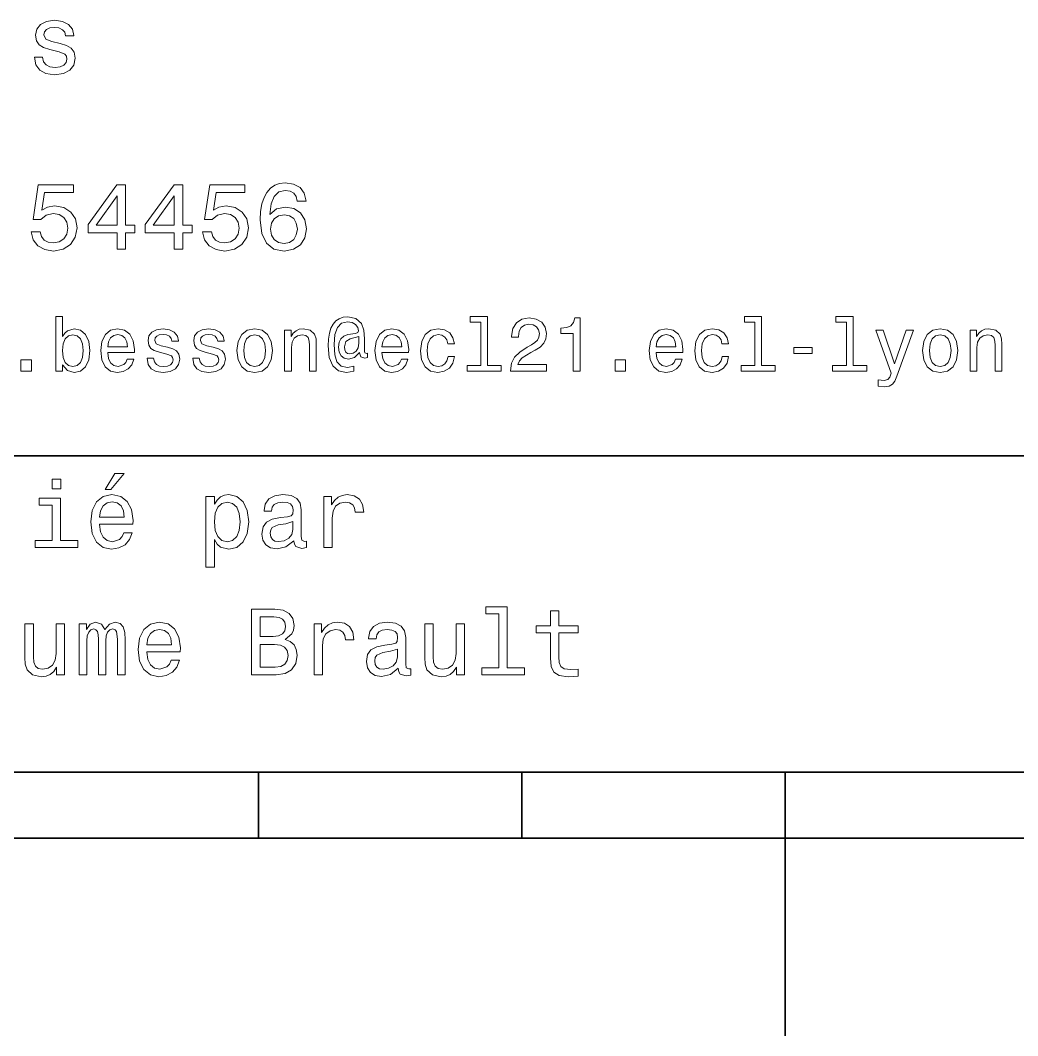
# Model space of a CAD drawing. Extents: x 0 to 297, y 0 to 210.
# Drawn here: x 119.46 to 157.32, y 0 to 38.53 of the extents above; entities that cross this region are included whole.
import ezdxf

# ---------------------------------------------------------------- set-up
doc = ezdxf.new("R2010")
doc.units = 0

msp = doc.modelspace()

# ---------------------------------------------------------------- linework, layer by layer
at = {"color": 7, "lineweight": 35}
for p, q in [((97, 22), (162, 22)), ((10, 10), (287, 10)), ((97, 10), (287, 10)), ((98.5, 7.5), (198.5, 7.5))]:
    msp.add_line(p, q, dxfattribs=at)
at = {"color": 7, "lineweight": 35, "ltscale": 0.0625}
for p, q in [((128.5, 10), (128.5, 7.5)), ((138.5, 10), (138.5, 7.5))]:
    msp.add_line(p, q, dxfattribs=at)
at = {"color": 7, "lineweight": 35, "ltscale": 0.25}
msp.add_line((148.5, 10), (148.5, 0), dxfattribs=at)
at = {"color": 7, "lineweight": 13}
for points in [[(120.971901, 37.658501), (120.66571, 37.730545), (120.438766, 37.8134), (120.363113, 37.982708), (120.384727, 38.101585), (120.460373, 38.188038), (120.582855, 38.242073), (120.759369, 38.263687), (120.92868, 38.242073), (121.061966, 38.177231), (121.148415, 38.079971), (121.184441, 37.950287), (121.49424, 37.950287), (121.49424, 37.957493), (121.440201, 38.191643), (121.292511, 38.375359), (121.061966, 38.490635), (120.759369, 38.533859), (120.453171, 38.490635), (120.229828, 38.371758), (120.08934, 38.195244), (120.046112, 37.971901), (120.078529, 37.755764), (120.179398, 37.604465), (120.3451, 37.496399), (120.586456, 37.42075), (120.939484, 37.334293), (121.155624, 37.244236), (121.213257, 37.172188), (121.234871, 37.064121), (121.202454, 36.930836), (121.115997, 36.829971), (120.97551, 36.765129), (120.788185, 36.743515), (120.590057, 36.765129), (120.445969, 36.840778), (120.348709, 36.963257), (120.309082, 37.132565), (120.002884, 37.132565), (120.053314, 36.844379), (120.201012, 36.635445), (120.435158, 36.509365), (120.759369, 36.462536), (121.097984, 36.509365), (121.346542, 36.635445), (121.497841, 36.837173), (121.551872, 37.100143), (121.512253, 37.327087), (121.400574, 37.481987), (121.216858, 37.582851)], [(119.876801, 30.502161), (119.956055, 30.206772), (120.132568, 29.976225), (120.391937, 29.832132), (120.723343, 29.778097), (121.087173, 29.842939), (121.371758, 30.019451), (121.551872, 30.300432), (121.620316, 30.660662), (121.559082, 30.995676), (121.386169, 31.258644), (121.115997, 31.427954), (120.766571, 31.489193), (120.496399, 31.445965), (120.287468, 31.327089), (120.388329, 32.000721), (121.483429, 32.000721), (121.483429, 32.296108), (120.146973, 32.296108), (119.948853, 30.970461), (120.23703, 30.970461), (120.445969, 31.139769), (120.71254, 31.201008), (120.943085, 31.161383), (121.119598, 31.046108), (121.23127, 30.869596), (121.270897, 30.642651), (121.23127, 30.415705), (121.115997, 30.239193), (120.939484, 30.127522), (120.71254, 30.087896), (120.521614, 30.113111), (120.373917, 30.195965), (120.265854, 30.325647), (120.211815, 30.502161)], [(123.136887, 29.850143), (123.461098, 29.850143), (123.461098, 30.46974), (123.817726, 30.46974), (123.817726, 30.757925), (123.461098, 30.757925), (123.461098, 32.296108), (123.133286, 32.296108), (122.038185, 30.786743), (122.038185, 30.46974), (123.136887, 30.46974)], [(125.305481, 29.850143), (125.629684, 29.850143), (125.629684, 30.46974), (125.986313, 30.46974), (125.986313, 30.757925), (125.629684, 30.757925), (125.629684, 32.296108), (125.30188, 32.296108), (124.206772, 30.786743), (124.206772, 30.46974), (125.305481, 30.46974)], [(126.382568, 30.502161), (126.461823, 30.206772), (126.638336, 29.976225), (126.897697, 29.832132), (127.229111, 29.778097), (127.592941, 29.842939), (127.877525, 30.019451), (128.057648, 30.300432), (128.126083, 30.660662), (128.06485, 30.995676), (127.891937, 31.258644), (127.621765, 31.427954), (127.272339, 31.489193), (127.002167, 31.445965), (126.793228, 31.327089), (126.894096, 32.000721), (127.989197, 32.000721), (127.989197, 32.296108), (126.65274, 32.296108), (126.454613, 30.970461), (126.742798, 30.970461), (126.951736, 31.139769), (127.218307, 31.201008), (127.448853, 31.161383), (127.625366, 31.046108), (127.737038, 30.869596), (127.776657, 30.642651), (127.737038, 30.415705), (127.621765, 30.239193), (127.445251, 30.127522), (127.218307, 30.087896), (127.027382, 30.113111), (126.879684, 30.195965), (126.771622, 30.325647), (126.717583, 30.502161)], [(130.309082, 31.676512), (130.240631, 31.9683), (130.082138, 32.184437), (129.837189, 32.321323), (129.520172, 32.368156), (129.307648, 32.342937), (129.123932, 32.274494), (128.961823, 32.162823), (128.824936, 32.004322), (128.716858, 31.806194), (128.637619, 31.56484), (128.587189, 31.280258), (128.572769, 30.959654), (128.630402, 30.448126), (128.806915, 30.077089), (129.091507, 29.853746), (129.48056, 29.778097), (129.829971, 29.842939), (130.096542, 30.012247), (130.269455, 30.278818), (130.330688, 30.617435), (130.269455, 30.959654), (130.10376, 31.222622), (129.847992, 31.388329), (129.530991, 31.445965), (129.188766, 31.373919), (128.932999, 31.168587), (128.98703, 31.56484), (129.10231, 31.849422), (129.278824, 32.01873), (129.523773, 32.076366), (129.703888, 32.04755), (129.84079, 31.971901), (129.930847, 31.845821), (129.977676, 31.676512)], [(122.340782, 30.757925), (123.136887, 31.878241), (123.136887, 30.757925)], [(124.509369, 30.757925), (125.305481, 31.878241), (125.305481, 30.757925)], [(129.981277, 30.613832), (129.94165, 30.386887), (129.84079, 30.213976), (129.67868, 30.098703), (129.476944, 30.062679), (129.26442, 30.098703), (129.10231, 30.210375), (128.997849, 30.383286), (128.965424, 30.610229), (129.00145, 30.833572), (129.10231, 31.002882), (129.268021, 31.11095), (129.491364, 31.150576), (129.685883, 31.11095), (129.84079, 31.006483), (129.94165, 30.837175)], [(121.0634, 25.463978), (121.250717, 25.242075), (121.507202, 25.170031), (121.749283, 25.224785), (121.942368, 25.38905), (122.0634, 25.651299), (122.109512, 26), (122.0634, 26.348703), (121.939484, 26.60807), (121.749283, 26.769453), (121.507202, 26.827091), (121.253601, 26.752163), (121.149857, 26.659943), (121.0634, 26.536024), (121.0634, 27.293949), (120.809799, 27.293949), (120.809799, 25.224785), (121.0634, 25.224785)], [(132.648422, 25.734871), (132.648422, 25.902018), (132.60231, 25.893373), (132.547546, 25.913546), (132.530258, 25.974064), (132.530258, 26.446688), (132.507202, 26.780981), (132.414993, 27.02882), (132.198853, 27.213257), (131.896255, 27.279539), (131.720459, 27.262249), (131.570618, 27.210375), (131.440918, 27.12392), (131.337189, 27.002882), (131.256485, 26.850145), (131.198853, 26.662825), (131.164276, 26.438042), (131.15274, 26.184439), (131.193085, 25.737753), (131.322769, 25.42075), (131.53891, 25.230549), (131.84726, 25.170031), (132.129684, 25.216139), (132.129684, 25.406342), (131.881851, 25.360231), (131.642654, 25.409224), (131.484161, 25.567724), (131.397705, 25.835735), (131.371765, 26.224785), (131.400574, 26.605188), (131.498566, 26.876081), (131.657059, 27.040346), (131.887604, 27.095102), (132.0634, 27.063402), (132.193085, 26.988474), (132.273773, 26.876081), (132.302597, 26.746399), (132.270905, 26.682999), (132.184448, 26.654179), (131.902023, 26.610952), (131.746399, 26.547552), (131.634003, 26.449568), (131.567719, 26.314121), (131.547546, 26.135448), (131.573486, 25.942364), (131.645538, 25.798271), (131.763687, 25.708935), (131.919312, 25.680117), (132.146973, 25.740635), (132.340057, 25.930836), (132.340057, 25.913546), (132.386169, 25.760807), (132.544678, 25.714699)], [(136.942368, 27.080692), (136.942368, 25.438042), (136.420746, 25.438042), (136.420746, 25.224785), (137.714706, 25.224785), (137.714706, 25.438042), (137.195969, 25.438042), (137.195969, 27.293949), (136.544678, 27.293949), (136.544678, 27.080692)], [(138.066284, 25.224785), (139.440933, 25.224785), (139.440933, 25.472624), (138.354477, 25.472624), (138.414993, 25.60807), (138.518738, 25.720463), (138.838623, 25.925074), (139.008652, 26.011528), (139.198853, 26.135448), (139.334305, 26.279539), (139.412109, 26.449568), (139.440933, 26.642653), (139.391937, 26.884727), (139.256485, 27.074928), (139.048996, 27.195967), (138.780991, 27.239193), (138.504333, 27.190203), (138.293945, 27.054756), (138.158508, 26.838617), (138.112396, 26.553314), (138.112396, 26.51297), (138.374649, 26.51297), (138.374649, 26.536024), (138.400574, 26.731989), (138.478394, 26.876081), (138.60231, 26.9683), (138.766571, 27), (138.933716, 26.971182), (139.057648, 26.899136), (139.138336, 26.786745), (139.167145, 26.645535), (139.146973, 26.51297), (139.092224, 26.400578), (139, 26.302595), (138.873199, 26.216139), (138.703171, 26.12392), (138.420746, 25.945246), (138.221909, 25.755045), (138.10376, 25.524496), (138.066284, 25.233431)], [(140.452454, 25.224785), (140.714706, 25.224785), (140.714706, 27.239193), (140.518738, 27.239193), (140.466858, 27.063402), (140.363113, 26.945246), (140.20462, 26.876081), (139.985596, 26.853027), (139.985596, 26.648417), (140.452454, 26.648417)], [(147.351593, 27.080692), (147.351593, 25.438042), (146.829987, 25.438042), (146.829987, 25.224785), (148.123932, 25.224785), (148.123932, 25.438042), (147.605194, 25.438042), (147.605194, 27.293949), (146.953903, 27.293949), (146.953903, 27.080692)], [(150.821335, 27.080692), (150.821335, 25.438042), (150.299713, 25.438042), (150.299713, 25.224785), (151.593674, 25.224785), (151.593674, 25.438042), (151.074936, 25.438042), (151.074936, 27.293949), (150.423645, 27.293949), (150.423645, 27.080692)], [(121.850143, 26), (121.821327, 25.740635), (121.743515, 25.550434), (121.619598, 25.43516), (121.463974, 25.397696), (121.293945, 25.43516), (121.170029, 25.550434), (121.092216, 25.737753), (121.066284, 26), (121.092216, 26.259367), (121.170029, 26.446688), (121.293945, 26.559078), (121.463974, 26.599424), (121.619598, 26.559078), (121.743515, 26.443806), (121.821327, 26.256485)], [(122.780983, 25.925074), (123.795387, 25.925074), (123.798271, 26.043228), (123.752167, 26.374641), (123.625359, 26.622478), (123.42363, 26.772335), (123.155624, 26.827091), (122.893372, 26.769453), (122.691643, 26.60807), (122.561958, 26.345821), (122.515854, 26), (122.559082, 25.645535), (122.688759, 25.386168), (122.887611, 25.224785), (123.146973, 25.170031), (123.371758, 25.207495), (123.556198, 25.305477), (123.691643, 25.461096), (123.769455, 25.668589), (123.51873, 25.668589), (123.466858, 25.553314), (123.39193, 25.46686), (123.178673, 25.397696), (123.014412, 25.429396), (122.890488, 25.53026), (122.809799, 25.694525), (122.780983, 25.916428)], [(122.780983, 26.138329), (122.812683, 26.337177), (122.890488, 26.48415), (123.008644, 26.573488), (123.164268, 26.605188), (123.317001, 26.573488), (123.435158, 26.48415), (123.507202, 26.337177), (123.533142, 26.138329)], [(125.051872, 26.126802), (124.806915, 26.184439), (124.625366, 26.250721), (124.564842, 26.386168), (124.582138, 26.48127), (124.642654, 26.550434), (124.740631, 26.59366), (124.881844, 26.610952), (125.017288, 26.59366), (125.123917, 26.541788), (125.193085, 26.463978), (125.221901, 26.360231), (125.469742, 26.360231), (125.469742, 26.365995), (125.426514, 26.553314), (125.308357, 26.700289), (125.123917, 26.792507), (124.881844, 26.827091), (124.636887, 26.792507), (124.458214, 26.697407), (124.345825, 26.556196), (124.311241, 26.377523), (124.337173, 26.204613), (124.41787, 26.083574), (124.55043, 25.99712), (124.743515, 25.9366), (125.02594, 25.867435), (125.198853, 25.795389), (125.244957, 25.737753), (125.262253, 25.651299), (125.236313, 25.54467), (125.167145, 25.463978), (125.054756, 25.412106), (124.9049, 25.394814), (124.746399, 25.412106), (124.631126, 25.472624), (124.553314, 25.570606), (124.521614, 25.706053), (124.276657, 25.706053), (124.317001, 25.475506), (124.435158, 25.308359), (124.622482, 25.207495), (124.881844, 25.170031), (125.15274, 25.207495), (125.351585, 25.308359), (125.472626, 25.469742), (125.515854, 25.680117), (125.484154, 25.861673), (125.394814, 25.985592), (125.247841, 26.066284)], [(126.786743, 26.126802), (126.541786, 26.184439), (126.360229, 26.250721), (126.299713, 26.386168), (126.317001, 26.48127), (126.377525, 26.550434), (126.47551, 26.59366), (126.616714, 26.610952), (126.752167, 26.59366), (126.858795, 26.541788), (126.927956, 26.463978), (126.956772, 26.360231), (127.204613, 26.360231), (127.204613, 26.365995), (127.161385, 26.553314), (127.043228, 26.700289), (126.858795, 26.792507), (126.616714, 26.827091), (126.371758, 26.792507), (126.193085, 26.697407), (126.080696, 26.556196), (126.046112, 26.377523), (126.072052, 26.204613), (126.15274, 26.083574), (126.285309, 25.99712), (126.478386, 25.9366), (126.760811, 25.867435), (126.933716, 25.795389), (126.979828, 25.737753), (126.997116, 25.651299), (126.971184, 25.54467), (126.902023, 25.463978), (126.789627, 25.412106), (126.639771, 25.394814), (126.48127, 25.412106), (126.365997, 25.472624), (126.288185, 25.570606), (126.256485, 25.706053), (126.011528, 25.706053), (126.051872, 25.475506), (126.170029, 25.308359), (126.357353, 25.207495), (126.616714, 25.170031), (126.887611, 25.207495), (127.086456, 25.308359), (127.207497, 25.469742), (127.250725, 25.680117), (127.219025, 25.861673), (127.129684, 25.985592), (126.982712, 26.066284)], [(127.688766, 25.99712), (127.734871, 25.645535), (127.867439, 25.386168), (128.07782, 25.224785), (128.360229, 25.170031), (128.639771, 25.224785), (128.850143, 25.383286), (128.982712, 25.642653), (129.031708, 25.99712), (128.982712, 26.348703), (128.850143, 26.610952), (128.639771, 26.769453), (128.360229, 26.827091), (128.07782, 26.769453), (127.867439, 26.60807), (127.734871, 26.348703)], [(127.948128, 26), (127.974068, 26.259367), (128.054764, 26.446688), (128.184448, 26.56196), (128.360229, 26.602306), (128.533142, 26.56196), (128.662827, 26.449568), (128.743515, 26.259367), (128.772339, 26), (128.743515, 25.737753), (128.662827, 25.547552), (128.533142, 25.432278), (128.360229, 25.394814), (128.184448, 25.432278), (128.054764, 25.547552), (127.974068, 25.737753)], [(129.498566, 25.224785), (129.752167, 25.224785), (129.752167, 26.118156), (129.778107, 26.322767), (129.861679, 26.472624), (129.991364, 26.564842), (130.164276, 26.599424), (130.302597, 26.570606), (130.389053, 26.492796), (130.432281, 26.363113), (130.446686, 26.190203), (130.446686, 25.224785), (130.700287, 25.224785), (130.700287, 26.242077), (130.688766, 26.446688), (130.636887, 26.616716), (130.466858, 26.772335), (130.201736, 26.827091), (130.054764, 26.806917), (129.930847, 26.752163), (129.824219, 26.659943), (129.740631, 26.536024), (129.740631, 26.772335), (129.498566, 26.772335)], [(133.190201, 25.925074), (134.20462, 25.925074), (134.207489, 26.043228), (134.161392, 26.374641), (134.034592, 26.622478), (133.832855, 26.772335), (133.56485, 26.827091), (133.302597, 26.769453), (133.100861, 26.60807), (132.971191, 26.345821), (132.925079, 26), (132.968307, 25.645535), (133.097992, 25.386168), (133.296829, 25.224785), (133.556198, 25.170031), (133.780975, 25.207495), (133.965424, 25.305477), (134.100861, 25.461096), (134.17868, 25.668589), (133.927963, 25.668589), (133.876083, 25.553314), (133.801147, 25.46686), (133.587906, 25.397696), (133.42363, 25.429396), (133.299713, 25.53026), (133.219025, 25.694525), (133.190201, 25.916428)], [(133.190201, 26.138329), (133.221909, 26.337177), (133.299713, 26.48415), (133.417877, 26.573488), (133.573486, 26.605188), (133.726227, 26.573488), (133.844391, 26.48415), (133.916428, 26.337177), (133.942368, 26.138329)], [(135.688766, 26.259367), (135.939484, 26.259367), (135.887604, 26.489914), (135.763702, 26.671471), (135.570618, 26.783863), (135.319885, 26.827091), (135.043228, 26.769453), (134.832855, 26.60807), (134.700287, 26.345821), (134.654175, 25.994238), (134.697418, 25.645535), (134.827087, 25.386168), (135.031708, 25.224785), (135.311249, 25.170031), (135.559082, 25.213257), (135.752167, 25.334295), (135.884735, 25.524496), (135.942368, 25.778099), (135.700287, 25.778099), (135.657074, 25.616716), (135.57637, 25.495678), (135.461105, 25.42075), (135.319885, 25.397696), (135.144104, 25.43516), (135.017303, 25.550434), (134.939484, 25.737753), (134.913544, 26.002882), (134.939484, 26.262249), (135.020172, 26.449568), (135.149857, 26.564842), (135.319885, 26.605188), (135.469742, 26.579252), (135.582138, 26.51297), (135.657074, 26.40346)], [(143.599426, 25.925074), (144.613846, 25.925074), (144.61673, 26.043228), (144.570618, 26.374641), (144.443817, 26.622478), (144.242081, 26.772335), (143.974075, 26.827091), (143.711823, 26.769453), (143.510101, 26.60807), (143.380417, 26.345821), (143.334305, 26), (143.377533, 25.645535), (143.507217, 25.386168), (143.706055, 25.224785), (143.965424, 25.170031), (144.190216, 25.207495), (144.374649, 25.305477), (144.510101, 25.461096), (144.587906, 25.668589), (144.337189, 25.668589), (144.285309, 25.553314), (144.210388, 25.46686), (143.997131, 25.397696), (143.832855, 25.429396), (143.708939, 25.53026), (143.62825, 25.694525), (143.599426, 25.916428)], [(143.599426, 26.138329), (143.631134, 26.337177), (143.708939, 26.48415), (143.827103, 26.573488), (143.982712, 26.605188), (144.135452, 26.573488), (144.253601, 26.48415), (144.325653, 26.337177), (144.351593, 26.138329)], [(146.097992, 26.259367), (146.348709, 26.259367), (146.296844, 26.489914), (146.172913, 26.671471), (145.979828, 26.783863), (145.729111, 26.827091), (145.452454, 26.769453), (145.242081, 26.60807), (145.109528, 26.345821), (145.063416, 25.994238), (145.106628, 25.645535), (145.236328, 25.386168), (145.440933, 25.224785), (145.720474, 25.170031), (145.968307, 25.213257), (146.161392, 25.334295), (146.293961, 25.524496), (146.351593, 25.778099), (146.109528, 25.778099), (146.066284, 25.616716), (145.985596, 25.495678), (145.870331, 25.42075), (145.729111, 25.397696), (145.553314, 25.43516), (145.426514, 25.550434), (145.348709, 25.737753), (145.322784, 26.002882), (145.348709, 26.262249), (145.429398, 26.449568), (145.559082, 26.564842), (145.729111, 26.605188), (145.878967, 26.579252), (145.991364, 26.51297), (146.066284, 26.40346)], [(153.092224, 26.772335), (152.648422, 25.49856), (152.213272, 26.772335), (151.936615, 26.772335), (152.524506, 25.13833), (152.472626, 24.994238), (152.391937, 24.896255), (152.2565, 24.864553), (152.023071, 24.893373), (152.023071, 24.648417), (152.268021, 24.62536), (152.443817, 24.648417), (152.567734, 24.720463), (152.657074, 24.844381), (152.734879, 25.025938), (153.363129, 26.772335)], [(153.711823, 25.99712), (153.757935, 25.645535), (153.890503, 25.386168), (154.100876, 25.224785), (154.383301, 25.170031), (154.662842, 25.224785), (154.873215, 25.383286), (155.005768, 25.642653), (155.054764, 25.99712), (155.005768, 26.348703), (154.873215, 26.610952), (154.662842, 26.769453), (154.383301, 26.827091), (154.100876, 26.769453), (153.890503, 26.60807), (153.757935, 26.348703)], [(153.971191, 26), (153.997131, 26.259367), (154.07782, 26.446688), (154.207504, 26.56196), (154.383301, 26.602306), (154.556213, 26.56196), (154.685883, 26.449568), (154.766586, 26.259367), (154.795395, 26), (154.766586, 25.737753), (154.685883, 25.547552), (154.556213, 25.432278), (154.383301, 25.394814), (154.207504, 25.432278), (154.07782, 25.547552), (153.997131, 25.737753)], [(155.521622, 25.224785), (155.775223, 25.224785), (155.775223, 26.118156), (155.801163, 26.322767), (155.884735, 26.472624), (156.01442, 26.564842), (156.187332, 26.599424), (156.325653, 26.570606), (156.412109, 26.492796), (156.455353, 26.363113), (156.469757, 26.190203), (156.469757, 25.224785), (156.723358, 25.224785), (156.723358, 26.242077), (156.711823, 26.446688), (156.659958, 26.616716), (156.489929, 26.772335), (156.224792, 26.827091), (156.07782, 26.806917), (155.953903, 26.752163), (155.847275, 26.659943), (155.763702, 26.536024), (155.763702, 26.772335), (155.521622, 26.772335)], [(132.314117, 26.279539), (132.285309, 26.100866), (132.213257, 25.974064), (132.103745, 25.896255), (131.97406, 25.873199), (131.884735, 25.887609), (131.821335, 25.939482), (131.780975, 26.025938), (131.769455, 26.146975), (131.818451, 26.345821), (131.985596, 26.449568), (132.314117, 26.53026)], [(148.829987, 25.884727), (149.52739, 25.884727), (149.52739, 26.112392), (148.829987, 26.112392)], [(119.48703, 25.224785), (119.884727, 25.224785), (119.884727, 25.654181), (119.48703, 25.654181)], [(142.040344, 25.224785), (142.438049, 25.224785), (142.438049, 25.654181), (142.040344, 25.654181)], [(122.690201, 20.728386), (122.90274, 20.728386), (123.403458, 21.340778), (123.05043, 21.340778)], [(121.004326, 21.117435), (120.669312, 21.117435), (120.669312, 20.757204), (121.004326, 20.757204)], [(122.470459, 19.40634), (123.73848, 19.40634), (123.742081, 19.554033), (123.684441, 19.9683), (123.52594, 20.278097), (123.273773, 20.465418), (122.938766, 20.533861), (122.610954, 20.461815), (122.358795, 20.260086), (122.196686, 19.932276), (122.139053, 19.5), (122.193085, 19.056915), (122.355194, 18.732708), (122.603745, 18.530979), (122.927956, 18.462536), (123.208939, 18.509365), (123.439484, 18.631844), (123.608795, 18.826368), (123.706055, 19.085733), (123.392654, 19.085733), (123.327812, 18.941643), (123.234154, 18.833572), (122.967583, 18.747118), (122.762253, 18.786743), (122.607353, 18.912823), (122.506485, 19.118155), (122.470459, 19.395533)], [(126.829254, 20.166426), (126.829254, 20.465418), (126.512253, 20.465418), (126.512253, 17.7817), (126.829254, 17.7817), (126.829254, 18.826368), (126.940926, 18.657061), (127.067009, 18.545389), (127.38401, 18.462536), (127.6866, 18.530979), (127.924355, 18.736311), (128.079254, 19.060518), (128.136887, 19.5), (128.079254, 19.935879), (127.924355, 20.260086), (127.6866, 20.461815), (127.38401, 20.533861), (127.211098, 20.512247), (127.0634, 20.443804), (126.937325, 20.328529)], [(129.847992, 18.78314), (129.847992, 18.772333), (129.865997, 18.649855), (129.920029, 18.5634), (130.146973, 18.494957), (130.323486, 18.523775), (130.323486, 18.768732), (130.247849, 18.757925), (130.146973, 18.804754), (130.128967, 18.948847), (130.128967, 19.950287), (130.085739, 20.206051), (129.959656, 20.386166), (129.739914, 20.494236), (129.430115, 20.533861), (129.127533, 20.490633), (128.904175, 20.368155), (128.763687, 20.177233), (128.716858, 19.925072), (128.716858, 19.903458), (129.00145, 19.903458), (129.026657, 20.054754), (129.105911, 20.162823), (129.235596, 20.227665), (129.419312, 20.252882), (129.595825, 20.234869), (129.721909, 20.180836), (129.797562, 20.087175), (129.822769, 19.957493), (129.808365, 19.806194), (129.750732, 19.730547), (129.606628, 19.694523), (129.336456, 19.665705), (129.026657, 19.600864), (128.806915, 19.48559), (128.677246, 19.305475), (128.637619, 19.038904), (128.67363, 18.801151), (128.785309, 18.62464), (128.965424, 18.512968), (129.213989, 18.473343), (129.548996, 18.54899)], [(130.986313, 18.530979), (131.303314, 18.530979), (131.303314, 19.636887), (131.335739, 19.903458), (131.432999, 20.094379), (131.591507, 20.209654), (131.804047, 20.249279), (131.96254, 20.224062), (132.081421, 20.152016), (132.153473, 20.029537), (132.17868, 19.863832), (132.499283, 19.863832), (132.456055, 20.155619), (132.337189, 20.364553), (132.139053, 20.490633), (131.868881, 20.533861), (131.685165, 20.505043), (131.526657, 20.432997), (131.386169, 20.310518), (131.274506, 20.144812), (131.274506, 20.465418), (130.986313, 20.465418)], [(120.993515, 18.79755), (120.993515, 20.400576), (120.179398, 20.400576), (120.179398, 20.130404), (120.676514, 20.130404), (120.676514, 18.79755), (120.028099, 18.79755), (120.028099, 18.530979), (121.649139, 18.530979), (121.649139, 18.79755)], [(122.470459, 19.672911), (122.510086, 19.921469), (122.607353, 20.105186), (122.755043, 20.216858), (122.94957, 20.256483), (123.140488, 20.216858), (123.288185, 20.105186), (123.378242, 19.921469), (123.410667, 19.672911)], [(127.329971, 18.747118), (127.117439, 18.793947), (126.96254, 18.93804), (126.86528, 19.17219), (126.832855, 19.5), (126.86528, 19.824207), (126.96254, 20.058357), (127.117439, 20.198847), (127.329971, 20.249279), (127.524498, 20.198847), (127.679398, 20.054754), (127.776657, 19.820604), (127.812683, 19.5), (127.776657, 19.175793), (127.679398, 18.93804), (127.524498, 18.793947)], [(129.811966, 19.208212), (129.768738, 19.020893), (129.653458, 18.876801), (129.48056, 18.78314), (129.268021, 18.750719), (129.131134, 18.768732), (129.033875, 18.826368), (128.972626, 18.927233), (128.95462, 19.067722), (128.969025, 19.193804), (129.026657, 19.283861), (129.257202, 19.384726), (129.548996, 19.427954), (129.811966, 19.514408)], [(129.523056, 15.041427), (129.775208, 15.25036), (129.840057, 15.39085), (129.861664, 15.563761), (129.814835, 15.833934), (129.674347, 16.028458), (129.447403, 16.147335), (129.130402, 16.190563), (128.240631, 16.190563), (128.240631, 13.690562), (129.180832, 13.690562), (129.515854, 13.740994), (129.764404, 13.888689), (129.919312, 14.122839), (129.973343, 14.439842), (129.940918, 14.652378), (129.854462, 14.828891), (129.713974, 14.958574)], [(137.631851, 16.010447), (137.631851, 13.957133), (136.979828, 13.957133), (136.979828, 13.690562), (138.59726, 13.690562), (138.59726, 13.957133), (137.948853, 13.957133), (137.948853, 16.277018), (137.134735, 16.277018), (137.134735, 16.010447)], [(129.061951, 15.153098), (128.572052, 15.153098), (128.572052, 15.891571), (129.090775, 15.891571), (129.285294, 15.869957), (129.42218, 15.805116), (129.505035, 15.693444), (129.533859, 15.527738), (129.501434, 15.362032), (129.414978, 15.246758), (129.267288, 15.174712)], [(139.595093, 15.289986), (139.595093, 14.320966), (139.616714, 14.007565), (139.717575, 13.791427), (139.919312, 13.665346), (140.261536, 13.622118), (140.636169, 13.64013), (140.636169, 13.913905), (140.362396, 13.892291), (140.113831, 13.92111), (139.980545, 14.011168), (139.922913, 14.162464), (139.912109, 14.375), (139.912109, 15.289986), (140.636169, 15.289986), (140.636169, 15.560159), (139.912109, 15.560159), (139.912109, 16.125721), (139.595093, 16.125721), (139.595093, 15.560159), (139.047546, 15.560159), (139.047546, 15.289986)], [(121.144089, 15.625), (120.827087, 15.625), (120.827087, 14.508286), (120.791061, 14.248919), (120.686592, 14.0616), (120.52449, 13.946326), (120.311958, 13.910303), (120.142647, 13.939121), (120.034576, 14.025577), (119.973335, 14.173271), (119.958931, 14.382205), (119.958931, 15.625), (119.641922, 15.625), (119.641922, 14.353387), (119.652733, 14.097623), (119.721176, 13.885087), (119.930115, 13.690562), (120.265121, 13.622118), (120.445236, 13.647335), (120.600143, 13.712176), (120.733429, 13.823848), (120.841492, 13.985951), (120.841492, 13.690562), (121.144089, 13.690562)], [(121.695236, 13.690562), (121.98703, 13.690562), (121.98703, 14.983789), (122.005035, 15.178314), (122.059074, 15.318804), (122.141922, 15.401657), (122.249992, 15.434078), (122.336449, 15.40526), (122.394089, 15.333214), (122.422905, 15.210735), (122.433716, 15.048632), (122.433716, 13.690562), (122.707489, 13.690562), (122.707489, 14.983789), (122.725502, 15.174712), (122.779533, 15.315202), (122.86599, 15.401657), (122.97406, 15.434078), (123.060516, 15.40526), (123.118149, 15.333214), (123.154175, 15.048632), (123.154175, 13.690562), (123.445961, 13.690562), (123.445961, 15.027018), (123.427948, 15.304395), (123.370316, 15.516932), (123.255035, 15.646614), (123.067719, 15.693444), (122.847977, 15.621398), (122.678665, 15.412464), (122.54538, 15.617796), (122.322037, 15.693444), (122.116707, 15.621398), (121.976219, 15.419669), (121.976219, 15.625), (121.695236, 15.625)], [(124.267288, 14.565923), (125.535301, 14.565923), (125.538902, 14.713617), (125.481262, 15.127882), (125.322762, 15.43768), (125.070602, 15.625), (124.735588, 15.693444), (124.407776, 15.621398), (124.155617, 15.419669), (123.993515, 15.091859), (123.935875, 14.659582), (123.989914, 14.216499), (124.152016, 13.892291), (124.400574, 13.690562), (124.724777, 13.622118), (125.00576, 13.668948), (125.236305, 13.791427), (125.405617, 13.985951), (125.502876, 14.245317), (125.189476, 14.245317), (125.124634, 14.101225), (125.030975, 13.993155), (124.764404, 13.9067), (124.559074, 13.946326), (124.404175, 14.072407), (124.303314, 14.277738), (124.267288, 14.555116)], [(124.267288, 14.832493), (124.306915, 15.081052), (124.404175, 15.26477), (124.551865, 15.376441), (124.746391, 15.416066), (124.937317, 15.376441), (125.085007, 15.26477), (125.175064, 15.081052), (125.207489, 14.832493)], [(130.614548, 13.690562), (130.931549, 13.690562), (130.931549, 14.79647), (130.963974, 15.063041), (131.061234, 15.253963), (131.219742, 15.369237), (131.432281, 15.408862), (131.590775, 15.383646), (131.709656, 15.3116), (131.781693, 15.189121), (131.806915, 15.023416), (132.127518, 15.023416), (132.08429, 15.315202), (131.965424, 15.524136), (131.767288, 15.650216), (131.497116, 15.693444), (131.3134, 15.664625), (131.154892, 15.59258), (131.014404, 15.470101), (130.90274, 15.304395), (130.90274, 15.625), (130.614548, 15.625)], [(133.8134, 13.942723), (133.8134, 13.931917), (133.831406, 13.809439), (133.885452, 13.722983), (134.112396, 13.654539), (134.28891, 13.683357), (134.28891, 13.928314), (134.213257, 13.917507), (134.112396, 13.964337), (134.094376, 14.10843), (134.094376, 15.109871), (134.051147, 15.365634), (133.925079, 15.54575), (133.705322, 15.653819), (133.395538, 15.693444), (133.092941, 15.650216), (132.869598, 15.527738), (132.729111, 15.336816), (132.682281, 15.084655), (132.682281, 15.063041), (132.966858, 15.063041), (132.992065, 15.214337), (133.07132, 15.322407), (133.201004, 15.387248), (133.38472, 15.412464), (133.561234, 15.394453), (133.687317, 15.340418), (133.76297, 15.246758), (133.788177, 15.117075), (133.773773, 14.965778), (133.716141, 14.89013), (133.572052, 14.854107), (133.30188, 14.825289), (132.992065, 14.760447), (132.772339, 14.645173), (132.642654, 14.465058), (132.603027, 14.198487), (132.639053, 13.960735), (132.750717, 13.784223), (132.930832, 13.672551), (133.179398, 13.632925), (133.514404, 13.708573)], [(136.324203, 15.625), (136.007202, 15.625), (136.007202, 14.508286), (135.971176, 14.248919), (135.866714, 14.0616), (135.704605, 13.946326), (135.492081, 13.910303), (135.322769, 13.939121), (135.214691, 14.025577), (135.153458, 14.173271), (135.139053, 14.382205), (135.139053, 15.625), (134.822052, 15.625), (134.822052, 14.353387), (134.832855, 14.097623), (134.901291, 13.885087), (135.110229, 13.690562), (135.445251, 13.622118), (135.625366, 13.647335), (135.780258, 13.712176), (135.913544, 13.823848), (136.021606, 13.985951), (136.021606, 13.690562), (136.324203, 13.690562)], [(129.141205, 13.989553), (128.572052, 13.989553), (128.572052, 14.850505), (129.108795, 14.850505), (129.335724, 14.825289), (129.497833, 14.74964), (129.595093, 14.619957), (129.627518, 14.432637), (129.595093, 14.23451), (129.505035, 14.097623), (129.353745, 14.01477)], [(133.777374, 14.367796), (133.734146, 14.180476), (133.618881, 14.036384), (133.445969, 13.942723), (133.233429, 13.910303), (133.096542, 13.928314), (132.999283, 13.985951), (132.938034, 14.086816), (132.920029, 14.227305), (132.934433, 14.353387), (132.992065, 14.443444), (133.222626, 14.544309), (133.514404, 14.587536), (133.777374, 14.673991)]]:
    msp.add_lwpolyline(points, close=True, dxfattribs=at)

doc.saveas('drawing.dxf')
